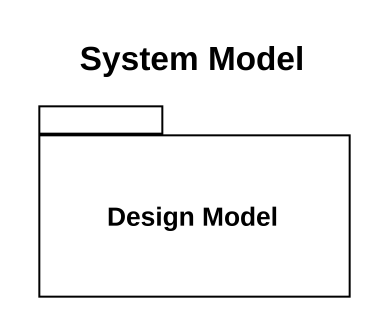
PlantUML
@startuml
title System Model
package "Design Model" as Design_Model {
}
@enduml
